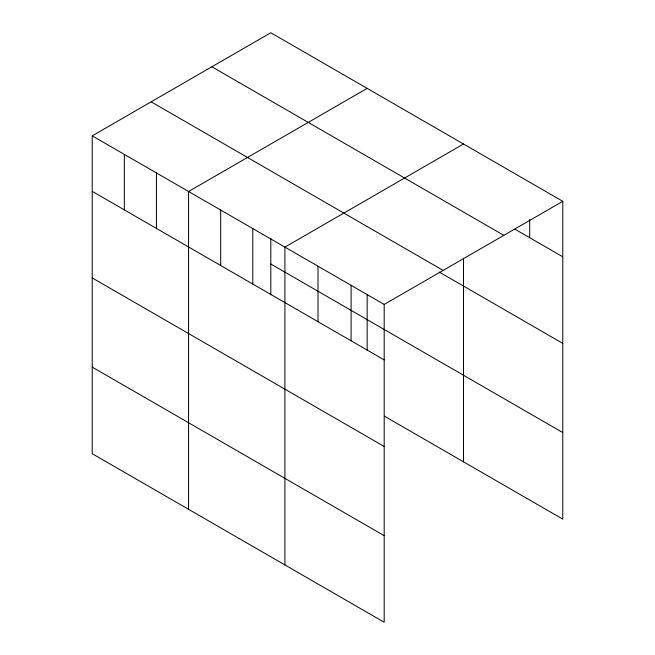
<?xml version="1.0" encoding="UTF-8"?>
<svg xmlns="http://www.w3.org/2000/svg" width="655" height="655" viewBox="0 0 655 655"><rect width="100%" height="100%" fill="white"/><g stroke="black" fill="none" stroke-linecap="round" stroke-linejoin="round"><path stroke-width="0.98" d="M92.216 135.863L384.19 304.428L384.19 622.25L92.216 453.686L92.216 135.863L270.81 32.75L562.784 201.314L562.784 519.137L384.526 416.22M367.16 88.376L188.566 191.489L188.566 509.312M463.511 144.002L284.917 247.115L284.917 564.938M384.19 304.428L562.784 201.314M514.887 229.152L562.784 256.801M211.876 66.777L503.842 235.341M151.158 101.836L443.124 270.4M439.21 272.03L562.784 343.376M270.81 264.006L562.784 432.57M92.216 191.342L384.19 359.906M92.216 277.916L384.19 446.481M92.216 367.111L384.19 535.675M529.69 219.54L529.69 237.7M463.511 258.201L463.511 461.824M367.16 294.848L367.16 350.474M351.096 285.318L351.096 340.805M318.011 266.217L318.011 321.703M270.81 238.232L270.81 294.848M252.797 228.57L252.797 284.057M220.686 210.026L220.686 265.512M156.455 172.945L156.455 228.431M124.335 154.4L124.335 209.887"/></g></svg>
